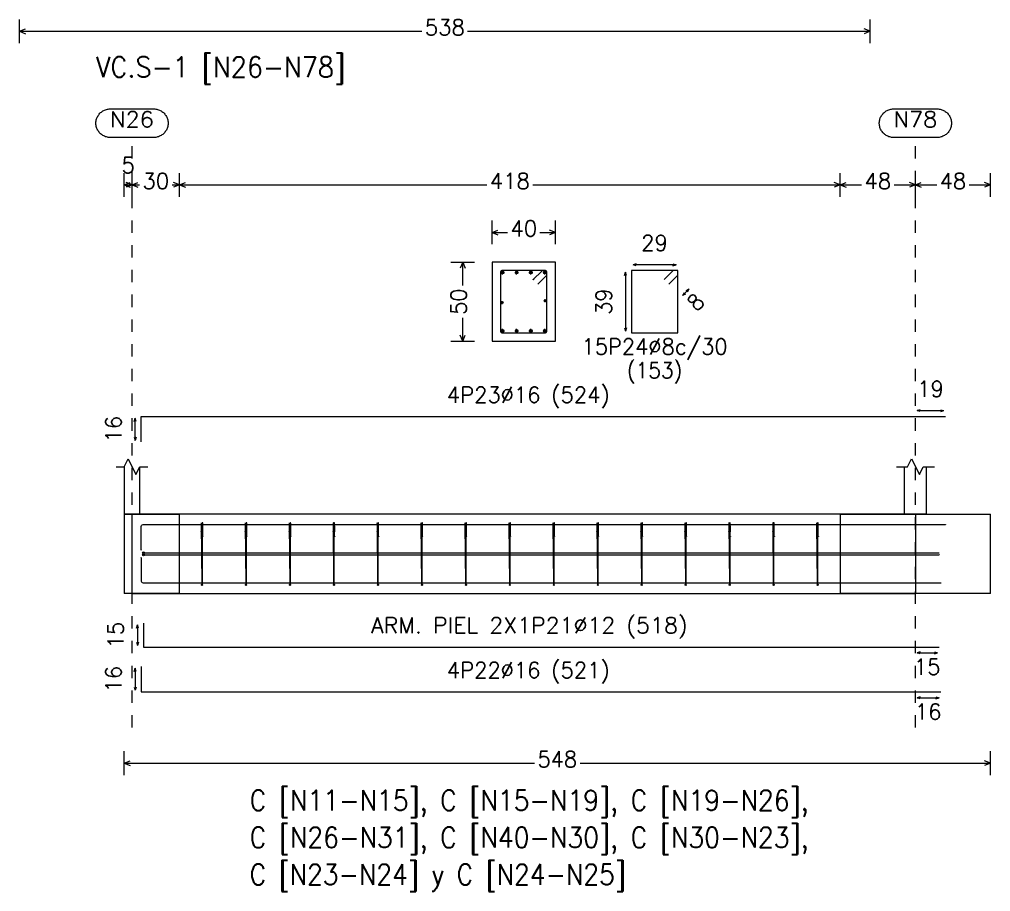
# Model space of a CAD drawing. Header units: inches. Extents: x 72863 to 72995, y 49095 to 49225.
# Drawn here: x 72925.27 to 72933.13, y 49137.85 to 49144.9 of the extents above; entities that cross this region are included whole.
import ezdxf
from ezdxf.enums import TextEntityAlignment as Align

# ---------------------------------------------------------------- set-up
doc = ezdxf.new("R2010")
doc.units = ezdxf.units.IN
doc.linetypes.add('CYPE_PUNTO', pattern=[0.075, 0, -0.075])
for name, color, linetype, lineweight in [('CIM_COTAS', 2, 'Continuous', 9), ('CIM_DIB_ARMADOS', 4, 'Continuous', 9), ('CIM_GEOMETRIA', 2, 'Continuous', 9), ('CIM_REFEREN', 2, 'Continuous', 9), ('CIM_TXT_ARMADOS', 3, 'Continuous', 9)]:
    doc.layers.add(name, color=color, linetype=linetype, lineweight=lineweight)
doc.styles.add('CYPETXT', font='romans__.ttf', dxfattribs={"height": 0.2})

msp = doc.modelspace()

# ---------------------------------------------------------------- hatches: boundary and pattern name
at = {"layer": 'CIM_DIB_ARMADOS'}
h = msp.add_hatch(color=256, dxfattribs=at)
edge = h.paths.add_edge_path()
edge.add_arc((72929.4271, 49142.8009), 0.00102, 0, 360)
h = msp.add_hatch(color=256, dxfattribs=at)
edge = h.paths.add_edge_path()
edge.add_arc((72929.4642, 49142.7638), 0.00102, 0, 360)
h = msp.add_hatch(color=256, dxfattribs=at)
edge = h.paths.add_edge_path()
edge.add_arc((72932.7609, 49140.8196), 0.00102, 0, 360)
h = msp.add_hatch(color=256, dxfattribs=at)
edge = h.paths.add_edge_path()
edge.add_arc((72926.7428, 49140.7625), 0.00102, 0, 360)
h = msp.add_hatch(color=256, dxfattribs=at)
edge = h.paths.add_edge_path()
edge.add_arc((72926.7539, 49140.7254), 0.00102, 0, 360)
h = msp.add_hatch(color=256, dxfattribs=at)
edge = h.paths.add_edge_path()
edge.add_arc((72927.0984, 49140.7625), 0.00102, 0, 360)
h = msp.add_hatch(color=256, dxfattribs=at)
edge = h.paths.add_edge_path()
edge.add_arc((72927.1095, 49140.7254), 0.00102, 0, 360)
h = msp.add_hatch(color=256, dxfattribs=at)
edge = h.paths.add_edge_path()
edge.add_arc((72927.4539, 49140.7625), 0.00102, 0, 360)
h = msp.add_hatch(color=256, dxfattribs=at)
edge = h.paths.add_edge_path()
edge.add_arc((72927.4651, 49140.7254), 0.00102, 0, 360)
h = msp.add_hatch(color=256, dxfattribs=at)
edge = h.paths.add_edge_path()
edge.add_arc((72927.8095, 49140.7625), 0.00102, 0, 360)
h = msp.add_hatch(color=256, dxfattribs=at)
edge = h.paths.add_edge_path()
edge.add_arc((72927.8206, 49140.7254), 0.00102, 0, 360)
h = msp.add_hatch(color=256, dxfattribs=at)
edge = h.paths.add_edge_path()
edge.add_arc((72928.1651, 49140.7625), 0.00102, 0, 360)
h = msp.add_hatch(color=256, dxfattribs=at)
edge = h.paths.add_edge_path()
edge.add_arc((72928.1762, 49140.7254), 0.00102, 0, 360)
h = msp.add_hatch(color=256, dxfattribs=at)
edge = h.paths.add_edge_path()
edge.add_arc((72928.5207, 49140.7625), 0.00102, 0, 360)
h = msp.add_hatch(color=256, dxfattribs=at)
edge = h.paths.add_edge_path()
edge.add_arc((72928.5318, 49140.7254), 0.00102, 0, 360)
h = msp.add_hatch(color=256, dxfattribs=at)
edge = h.paths.add_edge_path()
edge.add_arc((72928.8763, 49140.7625), 0.00102, 0, 360)
h = msp.add_hatch(color=256, dxfattribs=at)
edge = h.paths.add_edge_path()
edge.add_arc((72928.8874, 49140.7254), 0.00102, 0, 360)
h = msp.add_hatch(color=256, dxfattribs=at)
edge = h.paths.add_edge_path()
edge.add_arc((72929.2319, 49140.7625), 0.00102, 0, 360)
h = msp.add_hatch(color=256, dxfattribs=at)
edge = h.paths.add_edge_path()
edge.add_arc((72929.243, 49140.7254), 0.00102, 0, 360)
h = msp.add_hatch(color=256, dxfattribs=at)
edge = h.paths.add_edge_path()
edge.add_arc((72929.5874, 49140.7625), 0.00102, 0, 360)
h = msp.add_hatch(color=256, dxfattribs=at)
edge = h.paths.add_edge_path()
edge.add_arc((72929.5986, 49140.7254), 0.00102, 0, 360)
h = msp.add_hatch(color=256, dxfattribs=at)
edge = h.paths.add_edge_path()
edge.add_arc((72929.943, 49140.7625), 0.00102, 0, 360)
h = msp.add_hatch(color=256, dxfattribs=at)
edge = h.paths.add_edge_path()
edge.add_arc((72929.9542, 49140.7254), 0.00102, 0, 360)
h = msp.add_hatch(color=256, dxfattribs=at)
edge = h.paths.add_edge_path()
edge.add_arc((72930.2986, 49140.7625), 0.00102, 0, 360)
h = msp.add_hatch(color=256, dxfattribs=at)
edge = h.paths.add_edge_path()
edge.add_arc((72930.3097, 49140.7254), 0.00102, 0, 360)
h = msp.add_hatch(color=256, dxfattribs=at)
edge = h.paths.add_edge_path()
edge.add_arc((72930.6542, 49140.7625), 0.00102, 0, 360)
h = msp.add_hatch(color=256, dxfattribs=at)
edge = h.paths.add_edge_path()
edge.add_arc((72930.6653, 49140.7254), 0.00102, 0, 360)
h = msp.add_hatch(color=256, dxfattribs=at)
edge = h.paths.add_edge_path()
edge.add_arc((72931.0098, 49140.7625), 0.00102, 0, 360)
h = msp.add_hatch(color=256, dxfattribs=at)
edge = h.paths.add_edge_path()
edge.add_arc((72931.0209, 49140.7254), 0.00102, 0, 360)
h = msp.add_hatch(color=256, dxfattribs=at)
edge = h.paths.add_edge_path()
edge.add_arc((72931.3654, 49140.7625), 0.00102, 0, 360)
h = msp.add_hatch(color=256, dxfattribs=at)
edge = h.paths.add_edge_path()
edge.add_arc((72931.3765, 49140.7254), 0.00102, 0, 360)
h = msp.add_hatch(color=256, dxfattribs=at)
edge = h.paths.add_edge_path()
edge.add_arc((72931.7209, 49140.7625), 0.00102, 0, 360)
h = msp.add_hatch(color=256, dxfattribs=at)
edge = h.paths.add_edge_path()
edge.add_arc((72931.7321, 49140.7254), 0.00102, 0, 360)
h = msp.add_hatch(color=256, dxfattribs=at)
edge = h.paths.add_edge_path()
edge.add_arc((72926.256, 49140.6148), 0.00102, 0, 360)
h = msp.add_hatch(color=256, dxfattribs=at)
edge = h.paths.add_edge_path()
edge.add_arc((72926.256, 49140.5533), 0.00102, 0, 360)
h = msp.add_hatch(color=256, dxfattribs=at)
edge = h.paths.add_edge_path()
edge.add_arc((72926.2739, 49140.5917), 0.00102, 0, 360)
h = msp.add_hatch(color=256, dxfattribs=at)
edge = h.paths.add_edge_path()
edge.add_arc((72926.2739, 49140.5764), 0.00102, 0, 360)
h = msp.add_hatch(color=256, dxfattribs=at)
edge = h.paths.add_edge_path()
edge.add_arc((72932.7097, 49140.5917), 0.00102, 0, 360)
h = msp.add_hatch(color=256, dxfattribs=at)
edge = h.paths.add_edge_path()
edge.add_arc((72932.7097, 49140.5764), 0.00102, 0, 360)
h = msp.add_hatch(color=256, dxfattribs=at)
edge = h.paths.add_edge_path()
edge.add_arc((72932.7225, 49140.3485), 0.00102, 0, 360)

# ---------------------------------------------------------------- linework, layer by layer
at = {"layer": 'CIM_COTAS'}
for p, q in [((72925.2712, 49144.7124), (72925.2712, 49144.9044)), ((72932.1512, 49144.7124), (72932.1512, 49144.9044)), ((72925.2712, 49144.8084), (72925.3192, 49144.8276)), ((72925.2712, 49144.8084), (72925.3192, 49144.7892)), ((72925.2712, 49144.8084), (72928.5259, 49144.8084)), ((72928.8964, 49144.8084), (72932.1512, 49144.8084)), ((72932.1512, 49144.8084), (72932.1032, 49144.8276)), ((72932.1512, 49144.8084), (72932.1032, 49144.7892)), ((72926.1177, 49143.4701), (72926.1177, 49143.6621)), ((72926.1817, 49143.4701), (72926.1817, 49143.6621)), ((72926.1817, 49143.4701), (72926.1817, 49143.6621)), ((72926.5657, 49143.4701), (72926.5657, 49143.6621)), ((72926.5657, 49143.4701), (72926.5657, 49143.6621)), ((72931.9097, 49143.4701), (72931.9097, 49143.6621)), ((72931.9097, 49143.4701), (72931.9097, 49143.6621)), ((72932.5177, 49143.4701), (72932.5177, 49143.6621)), ((72932.5177, 49143.4701), (72932.5177, 49143.6621)), ((72933.1257, 49143.4701), (72933.1257, 49143.6621)), ((72926.1177, 49143.5661), (72926.1657, 49143.5853)), ((72926.1177, 49143.5661), (72926.1657, 49143.5469)), ((72926.1177, 49143.5661), (72926.1817, 49143.5661)), ((72926.1817, 49143.5661), (72926.1337, 49143.5853)), ((72926.1817, 49143.5661), (72926.1337, 49143.5469)), ((72926.1817, 49143.5661), (72926.2297, 49143.5853)), ((72926.1817, 49143.5661), (72926.2297, 49143.5469)), ((72926.1817, 49143.5661), (72926.2422, 49143.5661)), ((72926.5053, 49143.5661), (72926.5657, 49143.5661)), ((72926.5657, 49143.5661), (72926.5177, 49143.5853)), ((72926.5657, 49143.5661), (72926.5177, 49143.5469)), ((72926.5657, 49143.5661), (72926.6137, 49143.5853)), ((72926.5657, 49143.5661), (72926.6137, 49143.5469)), ((72926.5657, 49143.5661), (72929.0525, 49143.5661)), ((72929.423, 49143.5661), (72931.9097, 49143.5661)), ((72931.9097, 49143.5661), (72931.8617, 49143.5853)), ((72931.9097, 49143.5661), (72931.8617, 49143.5469)), ((72931.9097, 49143.5661), (72931.9577, 49143.5853)), ((72931.9097, 49143.5661), (72931.9577, 49143.5469)), ((72931.9097, 49143.5661), (72932.0822, 49143.5661)), ((72932.3453, 49143.5661), (72932.5177, 49143.5661)), ((72932.5177, 49143.5661), (72932.4697, 49143.5853)), ((72932.5177, 49143.5661), (72932.4697, 49143.5469)), ((72932.5177, 49143.5661), (72932.5657, 49143.5853)), ((72932.5177, 49143.5661), (72932.5657, 49143.5469)), ((72932.5177, 49143.5661), (72932.6902, 49143.5661)), ((72932.9533, 49143.5661), (72933.1257, 49143.5661)), ((72933.1257, 49143.5661), (72933.0777, 49143.5853)), ((72933.1257, 49143.5661), (72933.0777, 49143.5469)), ((72929.0937, 49143.0861), (72929.0937, 49143.2781)), ((72929.6057, 49143.0861), (72929.6057, 49143.2781)), ((72929.0937, 49143.1821), (72929.1417, 49143.2013)), ((72929.0937, 49143.1821), (72929.1417, 49143.1629)), ((72929.0937, 49143.1821), (72929.2182, 49143.1821)), ((72929.4813, 49143.1821), (72929.6057, 49143.1821)), ((72929.6057, 49143.1821), (72929.5577, 49143.2013)), ((72929.6057, 49143.1821), (72929.5577, 49143.1629)), ((72928.7601, 49142.9424), (72928.9521, 49142.9424)), ((72928.8561, 49142.9424), (72928.8369, 49142.8944)), ((72928.8561, 49142.9424), (72928.8753, 49142.8944)), ((72928.8561, 49142.754), (72928.8561, 49142.9424)), ((72928.8561, 49142.3024), (72928.8561, 49142.4909)), ((72928.7601, 49142.3024), (72928.9521, 49142.3024)), ((72928.8561, 49142.3024), (72928.8369, 49142.3504)), ((72928.8561, 49142.3024), (72928.8753, 49142.3504)), ((72926.1177, 49138.7952), (72926.1177, 49138.9872)), ((72933.1257, 49138.7952), (72933.1257, 49138.9872)), ((72926.1177, 49138.8912), (72926.1657, 49138.9104)), ((72933.1257, 49138.8912), (72933.0777, 49138.9104)), ((72926.1177, 49138.8912), (72926.1657, 49138.872)), ((72926.1177, 49138.8912), (72929.4365, 49138.8912)), ((72929.807, 49138.8912), (72933.1257, 49138.8912)), ((72933.1257, 49138.8912), (72933.0777, 49138.872))]:
    msp.add_line(p, q, dxfattribs=at)
at = {"layer": 'CIM_COTAS', "linetype": 'CYPE_PUNTO'}
for p, q in [((72926.1817, 49139.1792), (72926.1817, 49143.9501)), ((72932.5177, 49139.1792), (72932.5177, 49143.9501))]:
    msp.add_line(p, q, dxfattribs=at)
at = {"layer": 'CIM_COTAS'}
for points in [[(72926.3584, 49144.1805), (72926.3661, 49144.1803), (72926.3737, 49144.1795), (72926.3813, 49144.1782), (72926.3888, 49144.1764), (72926.3962, 49144.1741), (72926.4034, 49144.1714), (72926.4103, 49144.1681), (72926.4171, 49144.1644), (72926.4236, 49144.1603), (72926.4298, 49144.1557), (72926.4357, 49144.1508), (72926.4412, 49144.1454), (72926.4464, 49144.1397), (72926.4511, 49144.1337), (72926.4555, 49144.1273), (72926.4594, 49144.1207), (72926.4629, 49144.1138), (72926.4659, 49144.1067), (72926.4684, 49144.0995), (72926.4704, 49144.092), (72926.472, 49144.0845), (72926.473, 49144.0769), (72926.4735, 49144.0692), (72926.4735, 49144.0615), (72926.473, 49144.0538), (72926.472, 49144.0462), (72926.4704, 49144.0386), (72926.4684, 49144.0312), (72926.4659, 49144.0239), (72926.4629, 49144.0168), (72926.4594, 49144.01), (72926.4555, 49144.0033), (72926.4511, 49143.997), (72926.4464, 49143.9909), (72926.4412, 49143.9852), (72926.4357, 49143.9799), (72926.4298, 49143.9749), (72926.4236, 49143.9703), (72926.4171, 49143.9662), (72926.4103, 49143.9625), (72926.4034, 49143.9593), (72926.3962, 49143.9565), (72926.3888, 49143.9542), (72926.3813, 49143.9524), (72926.3737, 49143.9511), (72926.3661, 49143.9504), (72926.3584, 49143.9501), (72926.0051, 49143.9501), (72925.9974, 49143.9504), (72925.9897, 49143.9511), (72925.9822, 49143.9524), (72925.9747, 49143.9542), (72925.9673, 49143.9565), (72925.9601, 49143.9593), (72925.9531, 49143.9625), (72925.9464, 49143.9662), (72925.9399, 49143.9703), (72925.9337, 49143.9749), (72925.9278, 49143.9799), (72925.9223, 49143.9852), (72925.9171, 49143.9909), (72925.9124, 49143.997), (72925.908, 49144.0033), (72925.9041, 49144.01), (72925.9006, 49144.0168), (72925.8976, 49144.0239), (72925.8951, 49144.0312), (72925.893, 49144.0386), (72925.8915, 49144.0462), (72925.8905, 49144.0538), (72925.89, 49144.0615), (72925.89, 49144.0692), (72925.8905, 49144.0769), (72925.8915, 49144.0845), (72925.893, 49144.092), (72925.8951, 49144.0995), (72925.8976, 49144.1067), (72925.9006, 49144.1138), (72925.9041, 49144.1207), (72925.908, 49144.1273), (72925.9124, 49144.1337), (72925.9171, 49144.1397), (72925.9223, 49144.1454), (72925.9278, 49144.1508), (72925.9337, 49144.1557), (72925.9399, 49144.1603), (72925.9464, 49144.1644), (72925.9531, 49144.1681), (72925.9601, 49144.1714), (72925.9673, 49144.1741), (72925.9747, 49144.1764), (72925.9822, 49144.1782), (72925.9897, 49144.1795), (72925.9974, 49144.1803), (72926.0051, 49144.1805), (72926.3584, 49144.1805)], [(72932.6944, 49144.1805), (72932.7021, 49144.1803), (72932.7097, 49144.1795), (72932.7173, 49144.1782), (72932.7248, 49144.1764), (72932.7322, 49144.1741), (72932.7394, 49144.1714), (72932.7463, 49144.1681), (72932.7531, 49144.1644), (72932.7596, 49144.1603), (72932.7658, 49144.1557), (72932.7717, 49144.1508), (72932.7772, 49144.1454), (72932.7824, 49144.1397), (72932.7871, 49144.1337), (72932.7915, 49144.1273), (72932.7954, 49144.1207), (72932.7989, 49144.1138), (72932.8019, 49144.1067), (72932.8044, 49144.0995), (72932.8064, 49144.092), (72932.808, 49144.0845), (72932.809, 49144.0769), (72932.8095, 49144.0692), (72932.8095, 49144.0615), (72932.809, 49144.0538), (72932.808, 49144.0462), (72932.8064, 49144.0386), (72932.8044, 49144.0312), (72932.8019, 49144.0239), (72932.7989, 49144.0168), (72932.7954, 49144.01), (72932.7915, 49144.0033), (72932.7871, 49143.997), (72932.7824, 49143.9909), (72932.7772, 49143.9852), (72932.7717, 49143.9799), (72932.7658, 49143.9749), (72932.7596, 49143.9703), (72932.7531, 49143.9662), (72932.7463, 49143.9625), (72932.7394, 49143.9593), (72932.7322, 49143.9565), (72932.7248, 49143.9542), (72932.7173, 49143.9524), (72932.7097, 49143.9511), (72932.7021, 49143.9504), (72932.6944, 49143.9501), (72932.3411, 49143.9501), (72932.3334, 49143.9504), (72932.3257, 49143.9511), (72932.3182, 49143.9524), (72932.3107, 49143.9542), (72932.3033, 49143.9565), (72932.2961, 49143.9593), (72932.2891, 49143.9625), (72932.2824, 49143.9662), (72932.2759, 49143.9703), (72932.2697, 49143.9749), (72932.2638, 49143.9799), (72932.2583, 49143.9852), (72932.2531, 49143.9909), (72932.2484, 49143.997), (72932.244, 49144.0033), (72932.2401, 49144.01), (72932.2366, 49144.0168), (72932.2336, 49144.0239), (72932.2311, 49144.0312), (72932.229, 49144.0386), (72932.2275, 49144.0462), (72932.2265, 49144.0538), (72932.226, 49144.0615), (72932.226, 49144.0692), (72932.2265, 49144.0769), (72932.2275, 49144.0845), (72932.229, 49144.092), (72932.2311, 49144.0995), (72932.2336, 49144.1067), (72932.2366, 49144.1138), (72932.2401, 49144.1207), (72932.244, 49144.1273), (72932.2484, 49144.1337), (72932.2531, 49144.1397), (72932.2583, 49144.1454), (72932.2638, 49144.1508), (72932.2697, 49144.1557), (72932.2759, 49144.1603), (72932.2824, 49144.1644), (72932.2891, 49144.1681), (72932.2961, 49144.1714), (72932.3033, 49144.1741), (72932.3107, 49144.1764), (72932.3182, 49144.1782), (72932.3257, 49144.1795), (72932.3334, 49144.1803), (72932.3411, 49144.1805), (72932.6944, 49144.1805)]]:
    msp.add_lwpolyline(points, close=True, dxfattribs=at)
at = {"layer": 'CIM_DIB_ARMADOS'}
for p, q in [((72929.1629, 49142.858), (72929.1936, 49142.858)), ((72929.1782, 49142.8426), (72929.1782, 49142.8733)), ((72929.2772, 49142.858), (72929.3079, 49142.858)), ((72929.2926, 49142.8426), (72929.2926, 49142.8733)), ((72929.3916, 49142.858), (72929.4223, 49142.858)), ((72929.4069, 49142.8426), (72929.4069, 49142.8733)), ((72929.5059, 49142.858), (72929.5366, 49142.858)), ((72929.5213, 49142.8426), (72929.5213, 49142.8733)), ((72929.1641, 49142.6148), (72929.1872, 49142.6148)), ((72929.1757, 49142.6032), (72929.1757, 49142.6263)), ((72929.5123, 49142.6301), (72929.5353, 49142.6301)), ((72929.5238, 49142.6186), (72929.5238, 49142.6416)), ((72929.1629, 49142.3869), (72929.1936, 49142.3869)), ((72929.1782, 49142.3716), (72929.1782, 49142.4023)), ((72929.2772, 49142.3869), (72929.3079, 49142.3869)), ((72929.2926, 49142.3716), (72929.2926, 49142.4023)), ((72929.3916, 49142.3869), (72929.4223, 49142.3869)), ((72929.4069, 49142.3716), (72929.4069, 49142.4023)), ((72929.5059, 49142.3869), (72929.5366, 49142.3869)), ((72929.5213, 49142.3716), (72929.5213, 49142.4023))]:
    msp.add_line(p, q, dxfattribs=at)
for points in [[(72929.4642, 49142.7638), (72929.5336, 49142.8332), (72929.5358, 49142.8365), (72929.5366, 49142.8404), (72929.5366, 49142.8631), (72929.5352, 49142.8682), (72929.5315, 49142.8719), (72929.5264, 49142.8733), (72929.1731, 49142.8733), (72929.168, 49142.8719), (72929.1642, 49142.8682), (72929.1629, 49142.8631), (72929.1629, 49142.3818), (72929.1642, 49142.3767), (72929.168, 49142.3729), (72929.1731, 49142.3716), (72929.5264, 49142.3716), (72929.5315, 49142.3729), (72929.5352, 49142.3767), (72929.5366, 49142.3818), (72929.5366, 49142.8631), (72929.5352, 49142.8682), (72929.5315, 49142.8719), (72929.5264, 49142.8733), (72929.5037, 49142.8733), (72929.4998, 49142.8725), (72929.4965, 49142.8703), (72929.4271, 49142.8009)], [(72930.5231, 49142.7638), (72930.5955, 49142.8362), (72930.5955, 49142.8733), (72930.2217, 49142.8733), (72930.2217, 49142.3716), (72930.5955, 49142.3716), (72930.5955, 49142.8733), (72930.5584, 49142.8733), (72930.486, 49142.8009)], [(72926.256, 49141.4884), (72926.256, 49141.6932), (72932.5177, 49141.6932), (72932.7609, 49141.6932)], [(72926.256, 49140.6148), (72926.256, 49140.8042), (72926.258, 49140.8119), (72926.2637, 49140.8175), (72926.2713, 49140.8196), (72932.5177, 49140.8196), (72932.7609, 49140.8196)], [(72926.7539, 49140.7254), (72926.7541, 49140.7948), (72926.7541, 49140.7981), (72926.7541, 49140.802), (72926.7539, 49140.8247), (72926.7538, 49140.8298), (72926.7537, 49140.8335), (72926.7536, 49140.8349), (72926.7488, 49140.8349), (72926.7487, 49140.8335), (72926.7487, 49140.8298), (72926.7487, 49140.8247), (72926.7487, 49140.3434), (72926.7487, 49140.3383), (72926.7487, 49140.3345), (72926.7487, 49140.3332), (72926.7486, 49140.3345), (72926.7486, 49140.3383), (72926.7485, 49140.3434), (72926.7436, 49140.8247), (72926.7436, 49140.8298), (72926.7435, 49140.8335), (72926.7434, 49140.8349), (72926.7431, 49140.8349), (72926.743, 49140.8341), (72926.743, 49140.8319), (72926.7428, 49140.7625)], [(72927.1095, 49140.7254), (72927.1097, 49140.7948), (72927.1097, 49140.7981), (72927.1097, 49140.802), (72927.1095, 49140.8247), (72927.1094, 49140.8298), (72927.1093, 49140.8335), (72927.1092, 49140.8349), (72927.1044, 49140.8349), (72927.1043, 49140.8335), (72927.1043, 49140.8298), (72927.1042, 49140.8247), (72927.1042, 49140.3434), (72927.1042, 49140.3383), (72927.1042, 49140.3345), (72927.1042, 49140.3332), (72927.1042, 49140.3345), (72927.1042, 49140.3383), (72927.1041, 49140.3434), (72927.0992, 49140.8247), (72927.0991, 49140.8298), (72927.0991, 49140.8335), (72927.099, 49140.8349), (72927.0987, 49140.8349), (72927.0986, 49140.8341), (72927.0986, 49140.8319), (72927.0984, 49140.7625)], [(72927.4651, 49140.7254), (72927.4653, 49140.7948), (72927.4653, 49140.7981), (72927.4653, 49140.802), (72927.465, 49140.8247), (72927.465, 49140.8298), (72927.4649, 49140.8335), (72927.4648, 49140.8349), (72927.46, 49140.8349), (72927.4599, 49140.8335), (72927.4598, 49140.8298), (72927.4598, 49140.8247), (72927.4598, 49140.3434), (72927.4598, 49140.3383), (72927.4598, 49140.3345), (72927.4598, 49140.3332), (72927.4598, 49140.3345), (72927.4598, 49140.3383), (72927.4597, 49140.3434), (72927.4548, 49140.8247), (72927.4547, 49140.8298), (72927.4546, 49140.8335), (72927.4546, 49140.8349), (72927.4542, 49140.8349), (72927.4542, 49140.8341), (72927.4542, 49140.8319), (72927.4539, 49140.7625)], [(72927.8206, 49140.7254), (72927.8209, 49140.7948), (72927.8209, 49140.7981), (72927.8209, 49140.802), (72927.8206, 49140.8247), (72927.8206, 49140.8298), (72927.8205, 49140.8335), (72927.8204, 49140.8349), (72927.8155, 49140.8349), (72927.8155, 49140.8335), (72927.8154, 49140.8298), (72927.8154, 49140.8247), (72927.8154, 49140.3434), (72927.8154, 49140.3383), (72927.8154, 49140.3345), (72927.8154, 49140.3332), (72927.8154, 49140.3345), (72927.8153, 49140.3383), (72927.8153, 49140.3434), (72927.8104, 49140.8247), (72927.8103, 49140.8298), (72927.8102, 49140.8335), (72927.8101, 49140.8349), (72927.8098, 49140.8349), (72927.8098, 49140.8341), (72927.8098, 49140.8319), (72927.8095, 49140.7625)], [(72928.1762, 49140.7254), (72928.1765, 49140.7948), (72928.1765, 49140.7981), (72928.1764, 49140.802), (72928.1762, 49140.8247), (72928.1761, 49140.8298), (72928.176, 49140.8335), (72928.176, 49140.8349), (72928.1711, 49140.8349), (72928.1711, 49140.8335), (72928.171, 49140.8298), (72928.171, 49140.8247), (72928.171, 49140.3434), (72928.171, 49140.3383), (72928.171, 49140.3345), (72928.171, 49140.3332), (72928.171, 49140.3345), (72928.1709, 49140.3383), (72928.1709, 49140.3434), (72928.166, 49140.8247), (72928.1659, 49140.8298), (72928.1658, 49140.8335), (72928.1657, 49140.8349), (72928.1654, 49140.8349), (72928.1654, 49140.8341), (72928.1653, 49140.8319), (72928.1651, 49140.7625)], [(72928.5318, 49140.7254), (72928.5321, 49140.7948), (72928.5321, 49140.7981), (72928.532, 49140.802), (72928.5318, 49140.8247), (72928.5317, 49140.8298), (72928.5316, 49140.8335), (72928.5315, 49140.8349), (72928.5267, 49140.8349), (72928.5266, 49140.8335), (72928.5266, 49140.8298), (72928.5266, 49140.8247), (72928.5266, 49140.3434), (72928.5266, 49140.3383), (72928.5266, 49140.3345), (72928.5266, 49140.3332), (72928.5266, 49140.3345), (72928.5265, 49140.3383), (72928.5265, 49140.3434), (72928.5216, 49140.8247), (72928.5215, 49140.8298), (72928.5214, 49140.8335), (72928.5213, 49140.8349), (72928.521, 49140.8349), (72928.521, 49140.8341), (72928.5209, 49140.8319), (72928.5207, 49140.7625)], [(72928.8874, 49140.7254), (72928.8876, 49140.7948), (72928.8876, 49140.7981), (72928.8876, 49140.802), (72928.8874, 49140.8247), (72928.8873, 49140.8298), (72928.8872, 49140.8335), (72928.8871, 49140.8349), (72928.8823, 49140.8349), (72928.8822, 49140.8335), (72928.8822, 49140.8298), (72928.8822, 49140.8247), (72928.8822, 49140.3434), (72928.8822, 49140.3383), (72928.8822, 49140.3345), (72928.8822, 49140.3332), (72928.8821, 49140.3345), (72928.8821, 49140.3383), (72928.882, 49140.3434), (72928.8771, 49140.8247), (72928.8771, 49140.8298), (72928.877, 49140.8335), (72928.8769, 49140.8349), (72928.8766, 49140.8349), (72928.8765, 49140.8341), (72928.8765, 49140.8319), (72928.8763, 49140.7625)], [(72929.243, 49140.7254), (72929.2432, 49140.7948), (72929.2432, 49140.7981), (72929.2432, 49140.802), (72929.243, 49140.8247), (72929.2429, 49140.8298), (72929.2428, 49140.8335), (72929.2427, 49140.8349), (72929.2379, 49140.8349), (72929.2378, 49140.8335), (72929.2378, 49140.8298), (72929.2377, 49140.8247), (72929.2377, 49140.3434), (72929.2377, 49140.3383), (72929.2377, 49140.3345), (72929.2377, 49140.3332), (72929.2377, 49140.3345), (72929.2377, 49140.3383), (72929.2376, 49140.3434), (72929.2327, 49140.8247), (72929.2327, 49140.8298), (72929.2326, 49140.8335), (72929.2325, 49140.8349), (72929.2322, 49140.8349), (72929.2321, 49140.8341), (72929.2321, 49140.8319), (72929.2319, 49140.7625)], [(72929.5986, 49140.7254), (72929.5988, 49140.7948), (72929.5988, 49140.7981), (72929.5988, 49140.802), (72929.5985, 49140.8247), (72929.5985, 49140.8298), (72929.5984, 49140.8335), (72929.5983, 49140.8349), (72929.5935, 49140.8349), (72929.5934, 49140.8335), (72929.5933, 49140.8298), (72929.5933, 49140.8247), (72929.5933, 49140.3434), (72929.5933, 49140.3383), (72929.5933, 49140.3345), (72929.5933, 49140.3332), (72929.5933, 49140.3345), (72929.5933, 49140.3383), (72929.5932, 49140.3434), (72929.5883, 49140.8247), (72929.5882, 49140.8298), (72929.5881, 49140.8335), (72929.5881, 49140.8349), (72929.5878, 49140.8349), (72929.5877, 49140.8341), (72929.5877, 49140.8319), (72929.5874, 49140.7625)], [(72929.9542, 49140.7254), (72929.9544, 49140.7948), (72929.9544, 49140.7981), (72929.9544, 49140.802), (72929.9541, 49140.8247), (72929.9541, 49140.8298), (72929.954, 49140.8335), (72929.9539, 49140.8349), (72929.949, 49140.8349), (72929.949, 49140.8335), (72929.9489, 49140.8298), (72929.9489, 49140.8247), (72929.9489, 49140.3434), (72929.9489, 49140.3383), (72929.9489, 49140.3345), (72929.9489, 49140.3332), (72929.9489, 49140.3345), (72929.9489, 49140.3383), (72929.9488, 49140.3434), (72929.9439, 49140.8247), (72929.9438, 49140.8298), (72929.9437, 49140.8335), (72929.9436, 49140.8349), (72929.9433, 49140.8349), (72929.9433, 49140.8341), (72929.9433, 49140.8319), (72929.943, 49140.7625)], [(72930.3097, 49140.7254), (72930.31, 49140.7948), (72930.31, 49140.7981), (72930.3099, 49140.802), (72930.3097, 49140.8247), (72930.3096, 49140.8298), (72930.3096, 49140.8335), (72930.3095, 49140.8349), (72930.3046, 49140.8349), (72930.3046, 49140.8335), (72930.3045, 49140.8298), (72930.3045, 49140.8247), (72930.3045, 49140.3434), (72930.3045, 49140.3383), (72930.3045, 49140.3345), (72930.3045, 49140.3332), (72930.3045, 49140.3345), (72930.3044, 49140.3383), (72930.3044, 49140.3434), (72930.2995, 49140.8247), (72930.2994, 49140.8298), (72930.2993, 49140.8335), (72930.2992, 49140.8349), (72930.2989, 49140.8349), (72930.2989, 49140.8341), (72930.2989, 49140.8319), (72930.2986, 49140.7625)], [(72930.6653, 49140.7254), (72930.6656, 49140.7948), (72930.6656, 49140.7981), (72930.6655, 49140.802), (72930.6653, 49140.8247), (72930.6652, 49140.8298), (72930.6651, 49140.8335), (72930.6651, 49140.8349), (72930.6602, 49140.8349), (72930.6601, 49140.8335), (72930.6601, 49140.8298), (72930.6601, 49140.8247), (72930.6601, 49140.3434), (72930.6601, 49140.3383), (72930.6601, 49140.3345), (72930.6601, 49140.3332), (72930.6601, 49140.3345), (72930.66, 49140.3383), (72930.66, 49140.3434), (72930.6551, 49140.8247), (72930.655, 49140.8298), (72930.6549, 49140.8335), (72930.6548, 49140.8349), (72930.6545, 49140.8349), (72930.6545, 49140.8341), (72930.6544, 49140.8319), (72930.6542, 49140.7625)], [(72931.0209, 49140.7254), (72931.0211, 49140.7948), (72931.0211, 49140.7981), (72931.0211, 49140.802), (72931.0209, 49140.8247), (72931.0208, 49140.8298), (72931.0207, 49140.8335), (72931.0206, 49140.8349), (72931.0158, 49140.8349), (72931.0157, 49140.8335), (72931.0157, 49140.8298), (72931.0157, 49140.8247), (72931.0157, 49140.3434), (72931.0157, 49140.3383), (72931.0157, 49140.3345), (72931.0157, 49140.3332), (72931.0156, 49140.3345), (72931.0156, 49140.3383), (72931.0156, 49140.3434), (72931.0106, 49140.8247), (72931.0106, 49140.8298), (72931.0105, 49140.8335), (72931.0104, 49140.8349), (72931.0101, 49140.8349), (72931.01, 49140.8341), (72931.01, 49140.8319), (72931.0098, 49140.7625)], [(72931.3765, 49140.7254), (72931.3767, 49140.7948), (72931.3767, 49140.7981), (72931.3767, 49140.802), (72931.3765, 49140.8247), (72931.3764, 49140.8298), (72931.3763, 49140.8335), (72931.3762, 49140.8349), (72931.3714, 49140.8349), (72931.3713, 49140.8335), (72931.3713, 49140.8298), (72931.3712, 49140.8247), (72931.3712, 49140.3434), (72931.3712, 49140.3383), (72931.3712, 49140.3345), (72931.3712, 49140.3332), (72931.3712, 49140.3345), (72931.3712, 49140.3383), (72931.3711, 49140.3434), (72931.3662, 49140.8247), (72931.3662, 49140.8298), (72931.3661, 49140.8335), (72931.366, 49140.8349), (72931.3657, 49140.8349), (72931.3656, 49140.8341), (72931.3656, 49140.8319), (72931.3654, 49140.7625)], [(72931.7321, 49140.7254), (72931.7323, 49140.7948), (72931.7323, 49140.7981), (72931.7323, 49140.802), (72931.7321, 49140.8247), (72931.732, 49140.8298), (72931.7319, 49140.8335), (72931.7318, 49140.8349), (72931.727, 49140.8349), (72931.7269, 49140.8335), (72931.7268, 49140.8298), (72931.7268, 49140.8247), (72931.7268, 49140.3434), (72931.7268, 49140.3383), (72931.7268, 49140.3345), (72931.7268, 49140.3332), (72931.7268, 49140.3345), (72931.7268, 49140.3383), (72931.7267, 49140.3434), (72931.7218, 49140.8247), (72931.7217, 49140.8298), (72931.7216, 49140.8335), (72931.7216, 49140.8349), (72931.7213, 49140.8349), (72931.7212, 49140.8341), (72931.7212, 49140.8319), (72931.7209, 49140.7625)], [(72926.256, 49140.5533), (72926.256, 49140.3639), (72926.258, 49140.3562), (72926.2637, 49140.3506), (72926.2713, 49140.3485), (72932.5177, 49140.3485), (72932.7225, 49140.3485)], [(72926.2739, 49140.5917), (72926.2756, 49140.5917), (72926.2803, 49140.5917), (72926.2867, 49140.5917), (72932.5177, 49140.5917), (72932.7097, 49140.5917)], [(72926.2739, 49140.5764), (72926.2756, 49140.5764), (72926.2803, 49140.5764), (72926.2867, 49140.5764), (72932.5177, 49140.5764), (72932.7097, 49140.5764)], [(72926.2739, 49140.0221), (72926.2739, 49139.8301), (72932.5177, 49139.8301), (72932.7097, 49139.8301)], [(72926.256, 49139.672), (72926.256, 49139.4672), (72932.5177, 49139.4672), (72932.7225, 49139.4672)]]:
    msp.add_lwpolyline(points, dxfattribs=at)
for centre, radius in [((72929.1782, 49142.858), 0.0102), ((72929.2926, 49142.858), 0.0102), ((72929.4069, 49142.858), 0.0102), ((72929.5213, 49142.858), 0.0102), ((72929.4271, 49142.8009), 0.00102), ((72929.4642, 49142.7638), 0.00102), ((72929.1757, 49142.6148), 0.00768), ((72929.5238, 49142.6301), 0.00768), ((72929.1782, 49142.3869), 0.0102), ((72929.2926, 49142.3869), 0.0102), ((72929.4069, 49142.3869), 0.0102), ((72929.5213, 49142.3869), 0.0102), ((72932.7609, 49140.8196), 0.00102), ((72926.7428, 49140.7625), 0.00102), ((72926.7539, 49140.7254), 0.00102), ((72927.0984, 49140.7625), 0.00102), ((72927.1095, 49140.7254), 0.00102), ((72927.4539, 49140.7625), 0.00102), ((72927.4651, 49140.7254), 0.00102), ((72927.8095, 49140.7625), 0.00102), ((72927.8206, 49140.7254), 0.00102), ((72928.1651, 49140.7625), 0.00102), ((72928.1762, 49140.7254), 0.00102), ((72928.5207, 49140.7625), 0.00102), ((72928.5318, 49140.7254), 0.00102), ((72928.8763, 49140.7625), 0.00102), ((72928.8874, 49140.7254), 0.00102), ((72929.2319, 49140.7625), 0.00102), ((72929.243, 49140.7254), 0.00102), ((72929.5874, 49140.7625), 0.00102), ((72929.5986, 49140.7254), 0.00102), ((72929.943, 49140.7625), 0.00102), ((72929.9542, 49140.7254), 0.00102), ((72930.2986, 49140.7625), 0.00102), ((72930.3097, 49140.7254), 0.00102), ((72930.6542, 49140.7625), 0.00102), ((72930.6653, 49140.7254), 0.00102), ((72931.0098, 49140.7625), 0.00102), ((72931.0209, 49140.7254), 0.00102), ((72931.3654, 49140.7625), 0.00102), ((72931.3765, 49140.7254), 0.00102), ((72931.7209, 49140.7625), 0.00102), ((72931.7321, 49140.7254), 0.00102), ((72926.256, 49140.6148), 0.00102), ((72926.256, 49140.5533), 0.00102), ((72926.2739, 49140.5917), 0.00768), ((72926.2739, 49140.5764), 0.00768), ((72926.2739, 49140.5917), 0.00102), ((72926.2739, 49140.5764), 0.00102), ((72932.7097, 49140.5917), 0.00102), ((72932.7097, 49140.5764), 0.00102), ((72926.7487, 49140.3332), 0.00512), ((72927.1042, 49140.3332), 0.00512), ((72927.4598, 49140.3332), 0.00512), ((72927.8154, 49140.3332), 0.00512), ((72928.171, 49140.3332), 0.00512), ((72928.5266, 49140.3332), 0.00512), ((72928.8822, 49140.3332), 0.00512), ((72929.2377, 49140.3332), 0.00512), ((72929.5933, 49140.3332), 0.00512), ((72929.9489, 49140.3332), 0.00512), ((72930.3045, 49140.3332), 0.00512), ((72930.6601, 49140.3332), 0.00512), ((72931.0157, 49140.3332), 0.00512), ((72931.3712, 49140.3332), 0.00512), ((72931.7268, 49140.3332), 0.00512), ((72932.7225, 49140.3485), 0.00102)]:
    msp.add_circle(centre, radius, dxfattribs=at)
at = {"layer": 'CIM_GEOMETRIA'}
for p, q in [((72926.1177, 49141.288), (72926.1177, 49140.904)), ((72926.2457, 49140.904), (72926.2457, 49141.288)), ((72932.4281, 49141.288), (72932.4281, 49140.904)), ((72932.6073, 49140.904), (72932.6073, 49141.288)), ((72926.1177, 49140.904), (72926.5657, 49140.904)), ((72926.1177, 49140.904), (72926.1177, 49140.264)), ((72926.2457, 49140.904), (72926.1177, 49140.904)), ((72926.1817, 49140.264), (72926.1817, 49140.904)), ((72932.5177, 49140.904), (72926.1817, 49140.904)), ((72926.5657, 49140.264), (72926.5657, 49140.904)), ((72931.9097, 49140.904), (72933.1257, 49140.904)), ((72931.9097, 49140.904), (72931.9097, 49140.264)), ((72932.6073, 49140.904), (72932.4281, 49140.904)), ((72932.5177, 49140.904), (72932.5177, 49140.264)), ((72933.1257, 49140.264), (72933.1257, 49140.904)), ((72926.5657, 49140.264), (72926.1177, 49140.264)), ((72926.1817, 49140.264), (72932.5177, 49140.264)), ((72933.1257, 49140.264), (72931.9097, 49140.264))]:
    msp.add_line(p, q, dxfattribs=at)
msp.add_lwpolyline([(72929.0937, 49142.9424), (72929.0937, 49142.3024), (72929.6057, 49142.3024), (72929.6057, 49142.9424), (72929.0937, 49142.9424)], close=True, dxfattribs=at)
for points in [[(72926.0537, 49141.288), (72926.1177, 49141.288), (72926.1497, 49141.352), (72926.2137, 49141.224), (72926.2457, 49141.288), (72926.3097, 49141.288)], [(72932.3641, 49141.288), (72932.4537, 49141.288), (72932.4857, 49141.352), (72932.5497, 49141.224), (72932.5817, 49141.288), (72932.6713, 49141.288)]]:
    msp.add_lwpolyline(points, dxfattribs=at)
at = {"layer": 'CIM_TXT_ARMADOS'}
for p, q in [((72930.2603, 49142.9293), (72930.2347, 49142.9213)), ((72930.2603, 49142.9133), (72930.2347, 49142.9213)), ((72930.5826, 49142.9213), (72930.2347, 49142.9213)), ((72930.557, 49142.9293), (72930.5826, 49142.9213)), ((72930.557, 49142.9133), (72930.5826, 49142.9213)), ((72930.1657, 49142.8348), (72930.1737, 49142.8604)), ((72930.1817, 49142.8348), (72930.1737, 49142.8604)), ((72930.1737, 49142.8604), (72930.1737, 49142.3845)), ((72930.6341, 49142.6711), (72930.6882, 49142.7252)), ((72930.6465, 49142.6949), (72930.6341, 49142.6711)), ((72930.6578, 49142.6836), (72930.6341, 49142.6711)), ((72930.6644, 49142.7128), (72930.6882, 49142.7252)), ((72930.6757, 49142.7015), (72930.6882, 49142.7252)), ((72930.1657, 49142.4101), (72930.1737, 49142.3845)), ((72930.1817, 49142.4101), (72930.1737, 49142.3845)), ((72932.5563, 49141.7492), (72932.5307, 49141.7412)), ((72932.5563, 49141.7332), (72932.5307, 49141.7412)), ((72932.5307, 49141.7412), (72932.748, 49141.7412)), ((72932.7224, 49141.7492), (72932.748, 49141.7412)), ((72932.7224, 49141.7332), (72932.748, 49141.7412)), ((72926.2, 49141.6546), (72926.208, 49141.6802)), ((72926.216, 49141.6546), (72926.208, 49141.6802)), ((72926.208, 49141.5013), (72926.208, 49141.6802)), ((72926.2, 49141.5269), (72926.208, 49141.5013)), ((72926.216, 49141.5269), (72926.208, 49141.5013)), ((72926.2179, 49139.9836), (72926.2259, 49140.0092)), ((72926.2339, 49139.9836), (72926.2259, 49140.0092)), ((72926.2259, 49140.0092), (72926.2259, 49139.843)), ((72926.2179, 49139.8686), (72926.2259, 49139.843)), ((72926.2339, 49139.8686), (72926.2259, 49139.843)), ((72932.5563, 49139.7901), (72932.5307, 49139.7821)), ((72932.5563, 49139.7741), (72932.5307, 49139.7821)), ((72932.5307, 49139.7821), (72932.6968, 49139.7821)), ((72932.6712, 49139.7901), (72932.6968, 49139.7821)), ((72932.6712, 49139.7741), (72932.6968, 49139.7821)), ((72926.2, 49139.6335), (72926.208, 49139.6591)), ((72926.216, 49139.6335), (72926.208, 49139.6591)), ((72926.208, 49139.6591), (72926.208, 49139.4802)), ((72926.2, 49139.5058), (72926.208, 49139.4802)), ((72926.216, 49139.5058), (72926.208, 49139.4802)), ((72932.5563, 49139.4272), (72932.5307, 49139.4192)), ((72932.5563, 49139.4112), (72932.5307, 49139.4192)), ((72932.5307, 49139.4192), (72932.7096, 49139.4192)), ((72932.684, 49139.4272), (72932.7096, 49139.4192)), ((72932.684, 49139.4112), (72932.7096, 49139.4192))]:
    msp.add_line(p, q, dxfattribs=at)

# ---------------------------------------------------------------- texts
at = {"layer": 'CIM_COTAS', "style": 'CYPETXT'}
for s, width, p, p2 in [('538', 0.872087, (72928.5499, 49144.7764), (72928.8724, 49144.7764)), ('N26', 0.924861, (72926.0051, 49144.0333), (72926.3584, 49144.0333)), ('N78', 0.924861, (72932.3411, 49144.0333), (72932.6944, 49144.0333)), ('5', 0.872087, (72926.096, 49143.6621), (72926.2035, 49143.6621)), ('30', 0.872087, (72926.2662, 49143.5341), (72926.4813, 49143.5341)), ('418', 0.872087, (72929.0765, 49143.5341), (72929.399, 49143.5341)), ('48', 0.872087, (72932.1062, 49143.5341), (72932.3213, 49143.5341)), ('48', 0.872087, (72932.7142, 49143.5341), (72932.9293, 49143.5341)), ('40', 0.872087, (72929.2422, 49143.1501), (72929.4573, 49143.1501)), ('548', 0.872087, (72929.4605, 49138.8592), (72929.783, 49138.8592))]:
    msp.add_text(s, height=0.128, dxfattribs=dict(at, width=width)).set_placement(p, p2, align=Align.FIT)
at = {"layer": 'CIM_COTAS', "style": 'CYPETXT', "width": 0.872087}
msp.add_text('50', height=0.128, rotation=90, dxfattribs=at).set_placement((72928.8881, 49142.5149), (72928.8881, 49142.73), align=Align.FIT)
at = {"layer": 'CIM_REFEREN', "style": 'CYPETXT'}
for s, width, p, p2 in [('VC.S-1 [N26-N78]', 0.800983, (72925.8899, 49144.4365), (72927.9067, 49144.4365)), ('C [N11-N15], C [N15-N19], C [N19-N26],', 0.769742, (72927.1331, 49138.5075), (72931.6534, 49138.5075)), ('C [N26-N31], C [N40-N30], C [N30-N23],', 0.769742, (72927.1331, 49138.208), (72931.6534, 49138.208)), ('C [N23-N24] y C [N24-N25]', 0.762167, (72927.1331, 49137.9085), (72930.1757, 49137.9085))]:
    msp.add_text(s, height=0.1664, dxfattribs=dict(at, width=width)).set_placement(p, p2, align=Align.FIT)
at = {"layer": 'CIM_TXT_ARMADOS', "style": 'CYPETXT'}
for s, width, p, p2 in [('29', 0.872087, (72930.3011, 49143.0333), (72930.5161, 49143.0333)), ('15P24%%c8c/30', 0.870564, (72929.8182, 49142.1956), (72930.999, 49142.1956)), ('(153)', 0.825691, (72930.184, 49142.0036), (72930.6333, 49142.0036)), ('19', 0.872087, (72932.5318, 49141.8532), (72932.7469, 49141.8532)), ('4P23%%c16 (524)', 0.858421, (72928.7273, 49141.8052), (72930.0464, 49141.8052)), ('ARM. PIEL 2X1P21%%c12 (518)', 0.885641, (72928.1161, 49139.9421), (72930.6755, 49139.9421)), ('4P22%%c16 (521)', 0.858421, (72928.7273, 49139.5792), (72930.0464, 49139.5792)), ('15', 0.872087, (72932.5062, 49139.6061), (72932.7213, 49139.6061)), ('16', 0.872087, (72932.5126, 49139.2432), (72932.7277, 49139.2432))]:
    msp.add_text(s, height=0.128, dxfattribs=dict(at, width=width)).set_placement(p, p2, align=Align.FIT)
at = {"layer": 'CIM_TXT_ARMADOS', "style": 'CYPETXT', "width": 0.872087}
for s, rotation, p, p2 in [('39', 90, (72930.0617, 49142.5149), (72930.0617, 49142.73)), ('8', 45.00124, (72930.7476, 49142.5357), (72930.8236, 49142.6117)), ('16', 90, (72926.096, 49141.4832), (72926.096, 49141.6983)), ('15', 90, (72926.1139, 49139.8186), (72926.1139, 49140.0336)), ('16', 90, (72926.096, 49139.4621), (72926.096, 49139.6772))]:
    msp.add_text(s, height=0.128, rotation=rotation, dxfattribs=at).set_placement(p, p2, align=Align.FIT)

doc.saveas('drawing.dxf')
